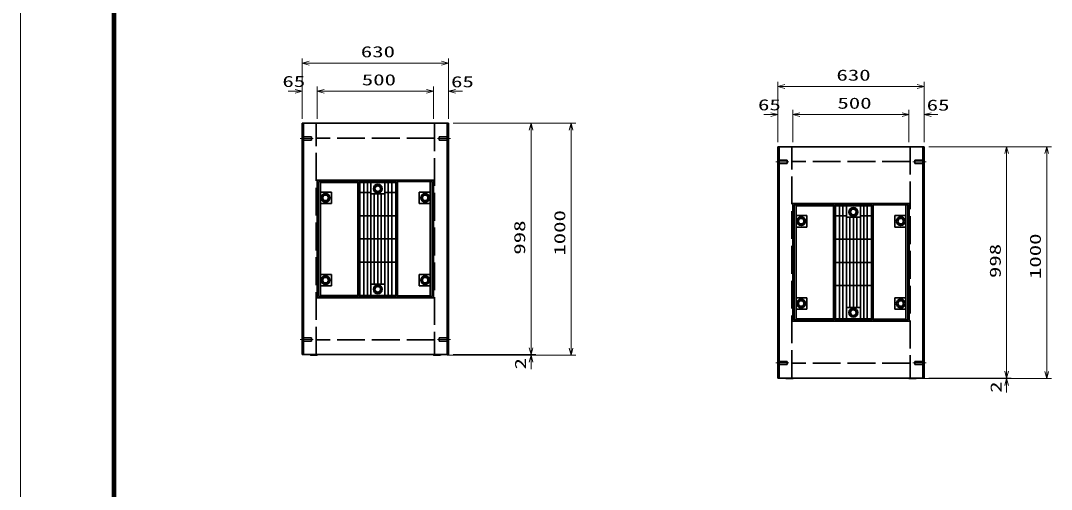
# Model space of a CAD drawing. Units: millimetres on the paper. Extents: x 0 to 841, y 0 to 594.
# Drawn here: x 0 to 222.1, y 296 to 397.1 of the extents above; entities that cross this region are included whole.
import ezdxf
from ezdxf.enums import TextEntityAlignment as Align

# ---------------------------------------------------------------- set-up
doc = ezdxf.new("R2010")
doc.units = ezdxf.units.MM
doc.linetypes.add('DASHED', pattern=[7.5, 6, -1.5])
doc.linetypes.add('USER2', pattern=[18.5, 12, -1.5, 3.5, -1.5])
for name, color, linetype, lineweight in [('D-BMK（構造物基準線）', 2, 'USER2', 18), ('D-STR-DIM（寸法）', 7, 'Continuous', 13), ('D-STR（構造物）', 1, 'Continuous', 35), ('D-TTL-LINE（区切線）', 7, 'Continuous', 18), ('D-TTL（外枠）', 2, 'Continuous', 140)]:
    doc.layers.add(name, color=color, linetype=linetype, lineweight=lineweight)
doc.styles.add('ＭＳ ゴシック', font='')
doc.styles.get('ＭＳ ゴシック').set_extended_font_data('MS Gothic')

# ---------------------------------------------------------------- blocks, each defined once
blk = doc.blocks.new('_Open30')
at = {"color": 7, "linetype": 'Continuous', "lineweight": 13}
for p, q in [((-1, 0.2679), (0, 0)), ((0, 0), (-1, -0.2679)), ((0, 0), (-1, 0))]:
    blk.add_line(p, q, dxfattribs=at)

msp = doc.modelspace()

# ---------------------------------------------------------------- linework, layer by layer
at = {"layer": 'D-BMK（構造物基準線）'}
for p, q in [((60.208, 371.685), (63.057, 371.685)), ((92.632, 371.685), (89.782, 371.685)), ((162.668, 366.645), (165.518, 366.645)), ((195.093, 366.645), (192.243, 366.645)), ((60.208, 328.285), (63.057, 328.285)), ((92.632, 328.285), (89.782, 328.285)), ((162.668, 323.245), (165.518, 323.245)), ((195.093, 323.245), (192.243, 323.245))]:
    msp.add_line(p, q, dxfattribs=at)
at = {"layer": 'D-STR-DIM（寸法）'}
for p, q in [((60.67, 375.935), (60.67, 388.912)), ((92.17, 382.892), (92.17, 388.912)), ((62.17, 387.912), (90.67, 387.912)), ((60.67, 375.935), (60.67, 382.861)), ((63.92, 375.935), (63.92, 382.861)), ((63.92, 375.935), (63.92, 382.861)), ((88.92, 375.935), (88.92, 382.861)), ((88.92, 375.935), (88.92, 382.861)), ((92.17, 375.935), (92.17, 382.861)), ((163.13, 370.895), (163.13, 383.872)), ((164.63, 382.872), (193.13, 382.872)), ((194.63, 377.852), (194.63, 383.872)), ((59.17, 381.861), (57.67, 381.861)), ((65.42, 381.861), (87.42, 381.861)), ((65.42, 381.861), (66.92, 381.861)), ((87.42, 381.861), (85.92, 381.861)), ((93.67, 381.861), (95.17, 381.861)), ((163.13, 370.895), (163.13, 377.822)), ((166.38, 370.895), (166.38, 377.822)), ((166.38, 370.895), (166.38, 377.822)), ((191.38, 370.895), (191.38, 377.822)), ((191.38, 370.895), (191.38, 377.822)), ((194.63, 370.895), (194.63, 377.822)), ((161.63, 376.822), (160.13, 376.822)), ((167.88, 376.822), (189.88, 376.822)), ((167.88, 376.822), (169.38, 376.822)), ((189.88, 376.822), (188.38, 376.822)), ((196.13, 376.822), (197.63, 376.822)), ((93.17, 374.935), (110.958, 374.935)), ((109.958, 326.535), (109.958, 373.435)), ((110.958, 374.935), (119.598, 374.935)), ((118.598, 326.435), (118.598, 373.435)), ((195.63, 369.895), (213.419, 369.895)), ((213.419, 369.895), (222.059, 369.895)), ((212.419, 321.495), (212.419, 368.395)), ((221.059, 321.395), (221.059, 368.395)), ((109.958, 326.535), (109.958, 328.035)), ((91.92, 324.935), (110.958, 324.935)), ((93.17, 325.035), (110.958, 325.035)), ((93.17, 325.035), (110.958, 325.035)), ((108.521, 324.935), (119.598, 324.935)), ((109.958, 323.435), (109.958, 321.935)), ((212.419, 321.495), (212.419, 322.995)), ((194.38, 319.895), (213.419, 319.895)), ((195.63, 319.995), (213.419, 319.995)), ((195.63, 319.995), (213.419, 319.995)), ((210.982, 319.895), (222.059, 319.895)), ((212.419, 318.395), (212.419, 316.895))]:
    msp.add_line(p, q, dxfattribs=at)
at = {"layer": 'D-STR（構造物）'}
for p, q in [((60.67, 325.035), (60.67, 374.935)), ((60.67, 374.935), (92.17, 374.935)), ((60.92, 325.035), (60.92, 374.935)), ((91.92, 374.935), (91.92, 325.035)), ((92.17, 374.935), (92.17, 325.035)), ((163.13, 319.995), (163.13, 369.895)), ((163.13, 369.895), (194.63, 369.895)), ((163.38, 319.995), (163.38, 369.895)), ((194.38, 369.895), (194.38, 319.995)), ((194.63, 369.895), (194.63, 319.995)), ((63.87, 362.66), (63.87, 337.31)), ((63.87, 362.66), (88.97, 362.66)), ((64.17, 362.36), (64.17, 337.61)), ((64.17, 362.36), (72.665, 362.36)), ((64.595, 362.66), (64.595, 337.81)), ((72.67, 362.16), (64.595, 362.16)), ((72.67, 337.31), (72.67, 362.66)), ((72.97, 337.61), (72.97, 362.36)), ((72.97, 362.36), (80.92, 362.36)), ((80.82, 362.16), (73.07, 362.16)), ((73.07, 362.16), (73.07, 349.985)), ((73.945, 362.16), (73.945, 349.985)), ((74.695, 349.985), (74.695, 362.16)), ((75.445, 362.16), (75.445, 349.985)), ((78.445, 362.16), (78.445, 349.985)), ((79.195, 349.985), (79.195, 362.16)), ((79.945, 362.16), (79.945, 349.985)), ((80.82, 349.985), (80.82, 362.16)), ((80.92, 337.61), (80.92, 362.36)), ((81.22, 362.66), (81.22, 337.31)), ((81.22, 362.36), (88.67, 362.36)), ((88.245, 362.209), (88.245, 337.76)), ((88.67, 362.36), (88.67, 337.61)), ((88.97, 362.66), (88.97, 337.31)), ((66.945, 360.11), (64.595, 360.11)), ((66.945, 360.11), (66.945, 357.61)), ((75.445, 359.985), (73.07, 359.985)), ((76.252, 360.835), (76.598, 361.435)), ((76.598, 360.235), (76.252, 360.835)), ((76.598, 361.435), (77.291, 361.435)), ((77.291, 360.235), (76.598, 360.235)), ((77.291, 361.435), (77.637, 360.835)), ((77.637, 360.835), (77.291, 360.235)), ((80.82, 359.985), (78.445, 359.985)), ((85.895, 360.11), (85.895, 357.61)), ((88.245, 360.11), (85.895, 360.11)), ((66.945, 357.61), (64.595, 357.61)), ((65.348, 359.46), (65.002, 358.86)), ((65.002, 358.86), (65.348, 358.26)), ((66.041, 359.46), (65.348, 359.46)), ((65.348, 358.26), (66.041, 358.26)), ((66.387, 358.86), (66.041, 359.46)), ((66.041, 358.26), (66.387, 358.86)), ((75.445, 359.735), (78.445, 359.735)), ((76.195, 349.985), (76.195, 359.735)), ((76.945, 349.985), (76.945, 359.735)), ((77.695, 359.735), (77.695, 349.985)), ((85.895, 357.61), (88.245, 357.61)), ((86.798, 359.46), (86.452, 358.86)), ((86.452, 358.86), (86.798, 358.26)), ((87.491, 359.46), (86.798, 359.46)), ((86.798, 358.26), (87.491, 358.26)), ((87.837, 358.86), (87.491, 359.46)), ((87.491, 358.26), (87.837, 358.86)), ((166.33, 357.62), (166.33, 332.271)), ((166.33, 357.62), (191.43, 357.62)), ((167.055, 357.62), (167.055, 332.771)), ((175.13, 332.271), (175.13, 357.62)), ((183.68, 357.62), (183.68, 332.271)), ((191.43, 357.62), (191.43, 332.271)), ((166.63, 357.32), (166.63, 332.571)), ((166.63, 357.32), (175.125, 357.32)), ((175.13, 357.121), (167.055, 357.121)), ((175.43, 332.571), (175.43, 357.32)), ((175.43, 357.32), (183.38, 357.32)), ((183.28, 357.12), (175.53, 357.12)), ((175.53, 357.12), (175.53, 344.945)), ((176.405, 357.12), (176.405, 344.945)), ((177.155, 344.945), (177.155, 357.12)), ((177.905, 357.12), (177.905, 344.945)), ((178.712, 355.795), (179.059, 356.396)), ((179.059, 355.195), (178.712, 355.795)), ((179.059, 356.396), (179.752, 356.396)), ((179.752, 356.396), (180.098, 355.795)), ((180.098, 355.795), (179.752, 355.195)), ((180.905, 357.12), (180.905, 344.945)), ((181.655, 344.945), (181.655, 357.12)), ((182.405, 357.12), (182.405, 344.945)), ((183.28, 344.945), (183.28, 357.12)), ((183.38, 332.571), (183.38, 357.32)), ((183.68, 357.32), (191.13, 357.32)), ((190.705, 357.17), (190.705, 332.721)), ((191.13, 357.32), (191.13, 332.571)), ((73.07, 354.985), (80.82, 354.985)), ((169.405, 355.07), (167.055, 355.07)), ((167.809, 354.42), (167.462, 353.82)), ((167.462, 353.82), (167.809, 353.22)), ((168.501, 354.42), (167.809, 354.42)), ((167.809, 353.22), (168.501, 353.22)), ((168.848, 353.82), (168.501, 354.42)), ((168.501, 353.22), (168.848, 353.82)), ((169.405, 355.07), (169.405, 352.57)), ((177.905, 354.945), (175.53, 354.945)), ((177.905, 354.695), (180.905, 354.695)), ((178.655, 344.945), (178.655, 354.695)), ((179.752, 355.195), (179.059, 355.195)), ((179.405, 344.945), (179.405, 354.695)), ((180.155, 354.695), (180.155, 344.945)), ((183.28, 354.945), (180.905, 354.945)), ((188.355, 355.07), (188.355, 352.57)), ((190.705, 355.07), (188.355, 355.07)), ((189.259, 354.42), (188.912, 353.82)), ((188.912, 353.82), (189.259, 353.22)), ((189.951, 354.42), (189.259, 354.42)), ((189.259, 353.22), (189.951, 353.22)), ((190.298, 353.82), (189.951, 354.42)), ((189.951, 353.22), (190.298, 353.82)), ((169.405, 352.57), (167.055, 352.57)), ((188.355, 352.57), (190.705, 352.57)), ((80.82, 349.985), (73.07, 349.985)), ((73.07, 337.81), (73.07, 349.985)), ((80.82, 349.985), (73.07, 349.985)), ((73.945, 337.81), (73.945, 349.985)), ((74.695, 349.985), (74.695, 337.81)), ((75.445, 337.81), (75.445, 349.985)), ((76.195, 349.985), (76.195, 340.235)), ((76.945, 349.985), (76.945, 340.235)), ((77.695, 340.235), (77.695, 349.985)), ((78.445, 337.81), (78.445, 349.985)), ((79.195, 349.985), (79.195, 337.81)), ((79.945, 337.81), (79.945, 349.985)), ((80.82, 349.985), (80.82, 337.81)), ((175.53, 349.946), (183.28, 349.946)), ((73.07, 344.985), (80.82, 344.985)), ((175.53, 332.771), (175.53, 344.946)), ((183.28, 344.946), (175.53, 344.946)), ((183.28, 344.945), (175.53, 344.945)), ((176.405, 332.771), (176.405, 344.946)), ((177.155, 344.946), (177.155, 332.771)), ((177.905, 332.771), (177.905, 344.946)), ((178.655, 344.946), (178.655, 335.196)), ((179.405, 344.946), (179.405, 335.196)), ((180.155, 335.196), (180.155, 344.946)), ((180.905, 332.771), (180.905, 344.946)), ((181.655, 344.946), (181.655, 332.771)), ((182.405, 332.771), (182.405, 344.946)), ((183.28, 344.946), (183.28, 332.771)), ((66.945, 342.36), (64.595, 342.36)), ((66.945, 339.86), (66.945, 342.36)), ((85.895, 342.36), (88.245, 342.36)), ((85.895, 339.86), (85.895, 342.36)), ((66.945, 339.86), (64.595, 339.86)), ((65.002, 341.11), (65.348, 341.71)), ((65.348, 340.51), (65.002, 341.11)), ((65.348, 341.71), (66.041, 341.71)), ((66.041, 340.51), (65.348, 340.51)), ((66.041, 341.71), (66.387, 341.11)), ((66.387, 341.11), (66.041, 340.51)), ((75.445, 340.235), (78.445, 340.235)), ((88.245, 339.86), (85.895, 339.86)), ((86.452, 341.11), (86.798, 341.71)), ((86.798, 340.51), (86.452, 341.11)), ((86.798, 341.71), (87.491, 341.71)), ((87.491, 340.51), (86.798, 340.51)), ((87.491, 341.71), (87.837, 341.11)), ((87.837, 341.11), (87.491, 340.51)), ((175.53, 339.946), (183.28, 339.946)), ((64.17, 337.61), (72.665, 337.61)), ((72.67, 337.81), (64.595, 337.81)), ((72.97, 337.61), (80.92, 337.61)), ((80.82, 337.81), (73.07, 337.81)), ((76.598, 339.735), (76.252, 339.135)), ((76.252, 339.135), (76.598, 338.535)), ((77.291, 339.735), (76.598, 339.735)), ((76.598, 338.535), (77.291, 338.535)), ((77.637, 339.135), (77.291, 339.735)), ((77.291, 338.535), (77.637, 339.135)), ((81.22, 337.76), (88.245, 337.76)), ((81.22, 337.61), (88.67, 337.61)), ((63.87, 337.31), (88.97, 337.31)), ((169.405, 337.321), (167.055, 337.321)), ((167.462, 336.071), (167.809, 336.671)), ((167.809, 335.471), (167.462, 336.071)), ((167.809, 336.671), (168.501, 336.671)), ((168.501, 335.471), (167.809, 335.471)), ((168.501, 336.671), (168.848, 336.071)), ((168.848, 336.071), (168.501, 335.471)), ((169.405, 334.821), (169.405, 337.321)), ((188.355, 337.321), (190.705, 337.321)), ((188.355, 334.821), (188.355, 337.321)), ((188.912, 336.071), (189.259, 336.671)), ((189.259, 335.471), (188.912, 336.071)), ((189.259, 336.671), (189.951, 336.671)), ((189.951, 335.471), (189.259, 335.471)), ((189.951, 336.671), (190.298, 336.071)), ((190.298, 336.071), (189.951, 335.471)), ((169.405, 334.821), (167.055, 334.821)), ((177.905, 335.196), (180.905, 335.196)), ((179.059, 334.695), (178.712, 334.095)), ((178.712, 334.095), (179.059, 333.495)), ((179.752, 334.695), (179.059, 334.695)), ((179.059, 333.495), (179.752, 333.495)), ((180.098, 334.095), (179.752, 334.695)), ((179.752, 333.495), (180.098, 334.095)), ((190.705, 334.821), (188.355, 334.821)), ((166.33, 332.271), (191.43, 332.271)), ((166.63, 332.571), (175.125, 332.571)), ((175.13, 332.771), (167.055, 332.771)), ((175.43, 332.571), (183.38, 332.571)), ((183.28, 332.771), (175.53, 332.771)), ((183.68, 332.721), (190.705, 332.721)), ((183.68, 332.571), (191.13, 332.571)), ((92.17, 325.035), (60.67, 325.035)), ((62.42, 324.935), (62.32, 325.035)), ((63.92, 324.935), (62.42, 324.935)), ((63.92, 324.935), (64.02, 325.035)), ((88.92, 324.935), (88.82, 325.035)), ((88.92, 324.935), (90.42, 324.935)), ((90.42, 324.935), (90.52, 325.035)), ((194.63, 319.995), (163.13, 319.995)), ((164.88, 319.895), (164.78, 319.995)), ((166.38, 319.895), (164.88, 319.895)), ((166.38, 319.895), (166.48, 319.995)), ((191.38, 319.895), (191.28, 319.995)), ((191.38, 319.895), (192.88, 319.895)), ((192.88, 319.895), (192.98, 319.995))]:
    msp.add_line(p, q, dxfattribs=at)
at = {"layer": 'D-STR（構造物）', "linetype": 'DASHED'}
for p, q in [((63.67, 325.035), (63.67, 374.935)), ((89.17, 374.935), (89.17, 325.035)), ((60.67, 372.035), (62.67, 372.035)), ((60.67, 371.335), (62.67, 371.335)), ((62.67, 371.335), (62.67, 372.035)), ((89.177, 371.753), (63.677, 371.753)), ((92.17, 372.035), (90.17, 372.035)), ((90.17, 371.335), (90.17, 372.035)), ((92.17, 371.335), (90.17, 371.335)), ((166.13, 319.995), (166.13, 369.895)), ((191.63, 369.895), (191.63, 319.995)), ((163.13, 366.995), (165.13, 366.995)), ((165.13, 366.295), (165.13, 366.995)), ((191.638, 366.714), (166.138, 366.714)), ((194.63, 366.995), (192.63, 366.995)), ((192.63, 366.295), (192.63, 366.995)), ((163.13, 366.295), (165.13, 366.295)), ((194.63, 366.295), (192.63, 366.295)), ((60.67, 328.635), (62.67, 328.635)), ((60.67, 327.935), (62.67, 327.935)), ((62.67, 328.635), (62.67, 327.935)), ((89.177, 328.217), (63.677, 328.217)), ((90.17, 328.635), (90.17, 327.935)), ((92.17, 328.635), (90.17, 328.635)), ((92.17, 327.935), (90.17, 327.935)), ((163.13, 323.595), (165.13, 323.595)), ((163.13, 322.895), (165.13, 322.895)), ((165.13, 323.595), (165.13, 322.895)), ((191.638, 323.177), (166.138, 323.177)), ((192.63, 323.595), (192.63, 322.895)), ((194.63, 323.595), (192.63, 323.595)), ((194.63, 322.895), (192.63, 322.895))]:
    msp.add_line(p, q, dxfattribs=at)
at = {"layer": 'D-STR（構造物）'}
for centre, radius in [((65.695, 358.86), 0.95), ((76.945, 360.835), 0.95), ((76.945, 360.835), 0.6), ((87.145, 358.86), 0.95), ((65.695, 358.86), 0.6), ((87.145, 358.86), 0.6), ((179.405, 355.795), 0.95), ((179.405, 355.795), 0.6), ((168.155, 353.82), 0.95), ((168.155, 353.82), 0.6), ((189.605, 353.82), 0.95), ((189.605, 353.82), 0.6), ((65.695, 341.11), 0.95), ((87.145, 341.11), 0.95), ((65.695, 341.11), 0.6), ((76.945, 339.135), 0.95), ((76.945, 339.135), 0.95), ((87.145, 341.11), 0.6), ((76.945, 339.135), 0.6), ((168.155, 336.071), 0.95), ((168.155, 336.071), 0.6), ((189.605, 336.071), 0.95), ((189.605, 336.071), 0.6), ((179.405, 334.096), 0.95), ((179.405, 334.095), 0.95), ((179.405, 334.095), 0.6)]:
    msp.add_circle(centre, radius, dxfattribs=at)
at = {"layer": 'D-TTL-LINE（区切線）'}
msp.add_line((0, 594), (0, 0), dxfattribs=at)
at = {"layer": 'D-TTL（外枠）'}
msp.add_line((20.1, 573.9), (20.1, 20.1), dxfattribs=at)

# ---------------------------------------------------------------- block references
at = {"layer": 'D-STR-DIM（寸法）'}
for p, xscale, yscale, rotation in [((60.67, 387.912), 1.5, 1.5, 180), ((63.92, 381.861), 1.5, 1.5, 180), ((63.92, 381.861), 1.5, 1.5, 180), ((92.17, 381.861), 1.5, 1.5, 180), ((163.13, 382.872), 1.499999, 1.499999, 180), ((166.38, 376.822), 1.499999, 1.499999, 180), ((166.38, 376.822), 1.499999, 1.499999, 180), ((194.63, 376.822), 1.499999, 1.499999, 180), ((109.958, 374.935), 1.5, 1.5, 90), ((118.598, 374.935), 1.5, 1.5, 90), ((212.419, 369.895), 1.499999, 1.499999, 90), ((221.059, 369.895), 1.499999, 1.499999, 90), ((109.958, 325.035), 1.5, 1.5, 270), ((109.958, 325.035), 1.5, 1.5, 270), ((118.598, 324.935), 1.5, 1.5, 270), ((109.958, 324.935), 1.5, 1.5, 90), ((212.419, 319.995), 1.499999, 1.499999, 270), ((212.419, 319.995), 1.499999, 1.499999, 270), ((212.419, 319.895), 1.499999, 1.499999, 90), ((221.059, 319.895), 1.499999, 1.499999, 270)]:
    msp.add_blockref('_Open30', p, dxfattribs=dict(at, xscale=xscale, yscale=yscale, rotation=rotation))
for p, xscale, yscale in [((92.17, 387.912), 1.5, 1.5), ((60.67, 381.861), 1.5, 1.5), ((88.92, 381.861), 1.5, 1.5), ((88.92, 381.861), 1.5, 1.5), ((194.63, 382.872), 1.499999, 1.499999), ((163.13, 376.822), 1.499999, 1.499999), ((191.38, 376.822), 1.499999, 1.499999), ((191.38, 376.822), 1.499999, 1.499999)]:
    msp.add_blockref('_Open30', p, dxfattribs=dict(at, xscale=xscale, yscale=yscale))

# ---------------------------------------------------------------- texts
at = {"layer": 'D-STR-DIM（寸法）', "style": 'ＭＳ ゴシック', "width": 1.5}
for s, p in [('630', (73.295, 388.449)), ('630', (175.755, 383.41)), ('65', (56.401, 382.05)), ('500', (73.503, 382.399)), ('65', (92.735, 381.985)), ('65', (158.861, 377.01)), ('500', (175.964, 377.36)), ('65', (195.195, 376.946))]:
    msp.add_text(s, height=2.405, dxfattribs=at).set_placement(p, align=Align.BOTTOM_LEFT)
for s, p in [('1000', (118.061, 346.393)), ('998', (109.421, 346.61)), ('1000', (220.521, 341.354)), ('998', (211.881, 341.57)), ('2', (109.596, 321.847)), ('2', (212.057, 316.807))]:
    msp.add_text(s, height=2.405, rotation=90, dxfattribs=at).set_placement(p, align=Align.BOTTOM_LEFT)

doc.saveas('drawing.dxf')
